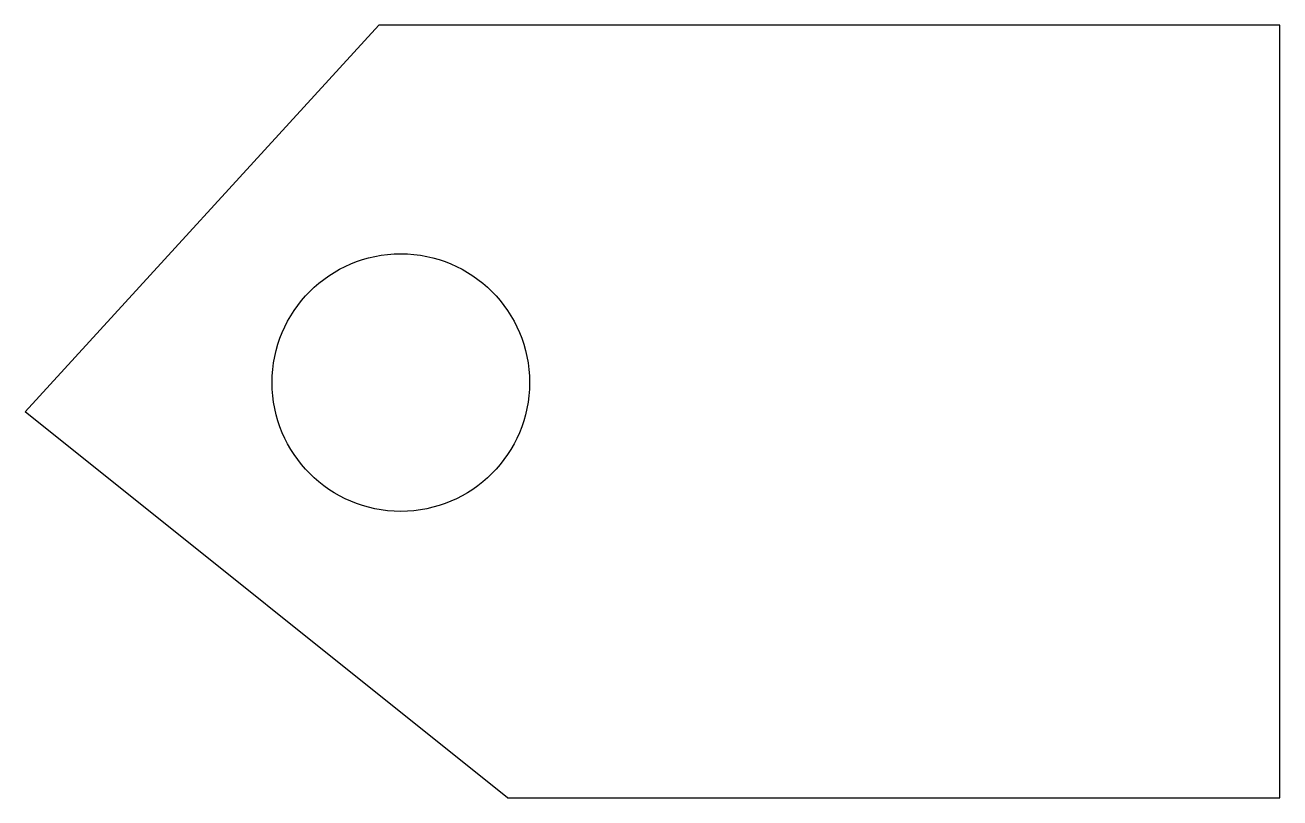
# Model space of a CAD drawing. Header units: inches. Extents: x -13.7 to 35, y 5 to 35.
import ezdxf

# ---------------------------------------------------------------- set-up
doc = ezdxf.new("R2010")
doc.units = ezdxf.units.IN
doc.header["$MEASUREMENT"] = 0

msp = doc.modelspace()

# ---------------------------------------------------------------- linework, layer by layer
for p, q in [((0, 35), (-13.741, 19.992)), ((35, 35), (0, 35)), ((35, 5), (35, 35)), ((5, 5), (-13.741, 19.992)), ((5, 5), (35, 5))]:
    msp.add_line(p, q)
msp.add_circle((0.853, 21.123), 5)

doc.saveas('drawing.dxf')
